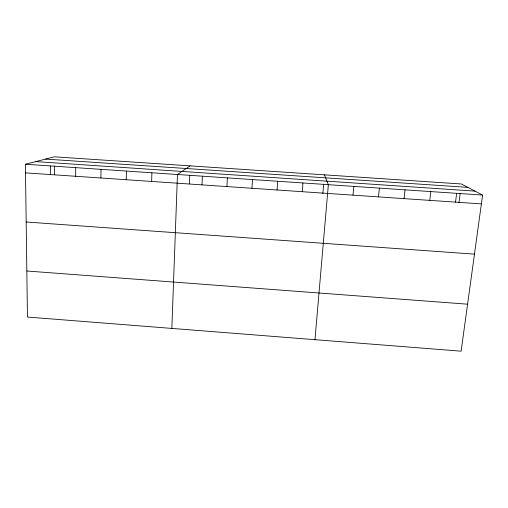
<?xml version="1.0" encoding="UTF-8"?>
<svg xmlns="http://www.w3.org/2000/svg" width="508" height="508" viewBox="0 0 508 508"><rect width="100%" height="100%" fill="white"/><g stroke="black" fill="none" stroke-linecap="round" stroke-linejoin="round"><path stroke-width="0.76" d="M75.686 176.282L75.711 167.646M100.908 177.997L101.003 169.348M126.225 179.718L126.397 171.063M151.638 181.451L151.879 172.784M171.85 328.416L177.463 174.504L190.119 165.875M189.389 183.921L189.738 175.216M201.994 184.874L202.381 176.187M226.93 186.576L227.387 177.87M251.955 188.278L252.489 179.565M277.076 189.986L277.685 181.261M302.292 191.706L302.971 182.969M322.847 193.605L323.647 184.214M314.973 339.674L328.352 184.677L324.441 174.841M352.99 195.155L353.822 186.398M378.479 196.888L379.387 188.119M404.063 198.628L405.047 189.852M429.743 200.381L430.803 191.586M455.517 202.133L456.654 193.332M458.984 202.686L460.197 193.389M482.6 195.078L461.124 351.18L27.451 317.049L25.4 164.249L54.426 156.82L461.423 183.985L482.6 195.078L25.4 164.249M45.568 159.087L467.868 187.363M35.731 161.608L475.043 191.122M25.514 172.866L481.387 203.892M26.175 222.002L474.472 254.14M26.835 270.999L467.589 304.19M50.508 165.945L50.552 174.568M54.458 166.091L54.496 174.739"/></g></svg>
